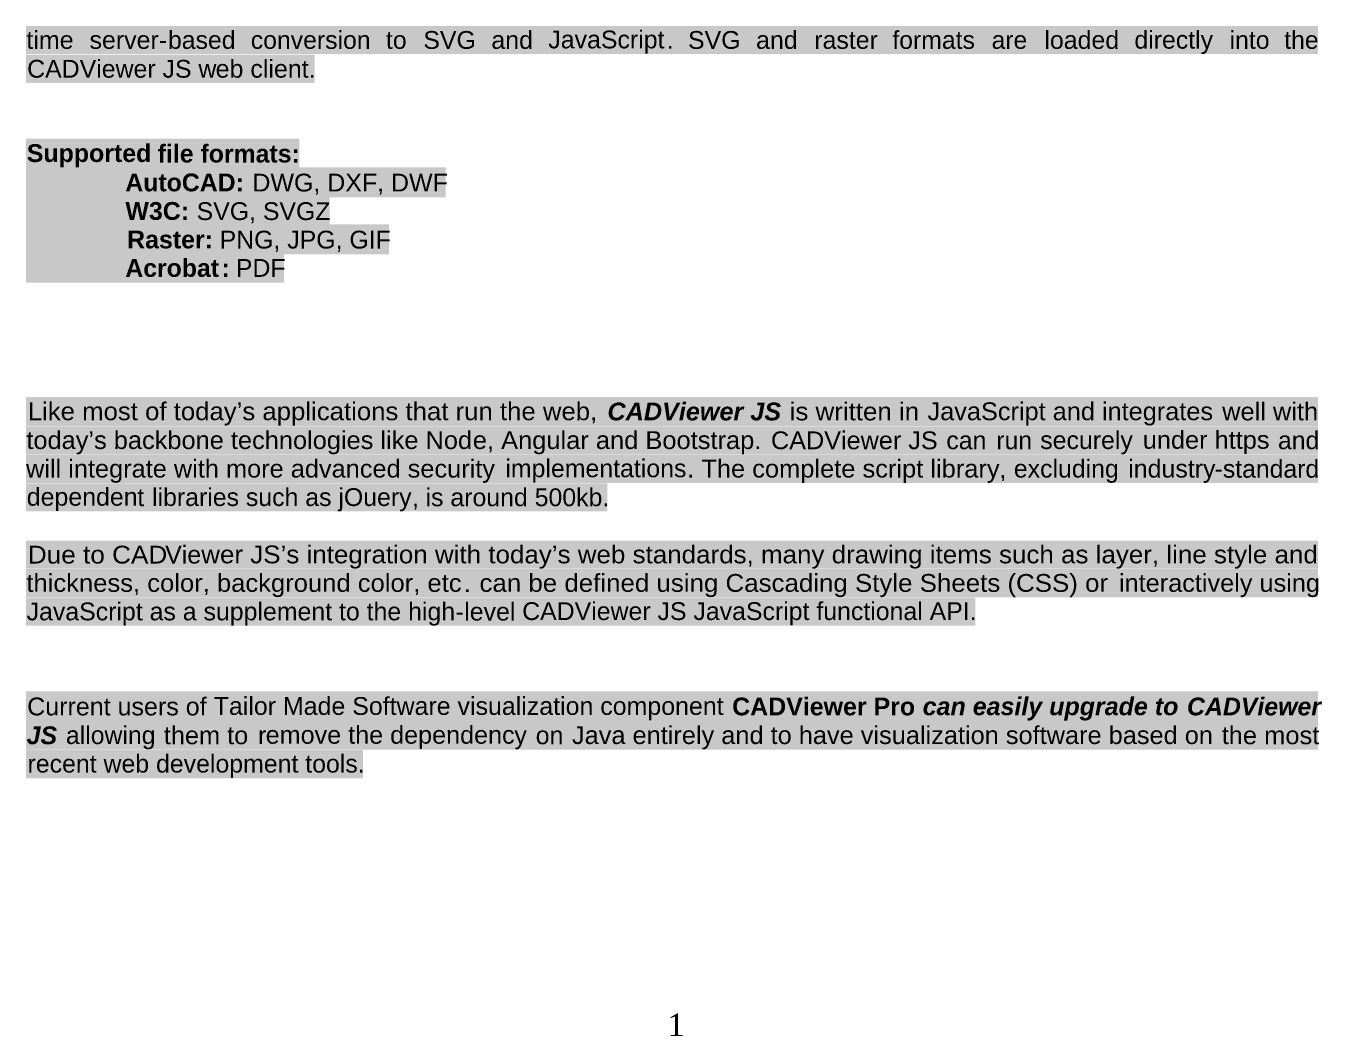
# Model space of a CAD drawing. Header units: inches. Extents: x 1 to 7.5, y 0.5 to 10.6.
# Drawn here: x 1 to 7.52, y 0.54 to 5.62 of the extents above; entities that cross this region are included whole.
import ezdxf

# ---------------------------------------------------------------- set-up
doc = ezdxf.new("R2010")
doc.units = ezdxf.units.IN
doc.header["$MEASUREMENT"] = 0
doc.layers.add('PDF_Solid Fills', color=7, linetype='Continuous', true_color=0xffffff)
doc.layers.add('PDF_Text', color=7, linetype='Continuous', true_color=0x5f5f5f)
doc.styles.add('PDF Arial', font='arial.ttf')
doc.styles.add('PDF Arial Bold', font='arialbd.ttf')
doc.styles.add('PDF Arial Bold Italic', font='arialbi.ttf')
doc.styles.add('PDF Times New Roman', font='times.ttf')

msp = doc.modelspace()

# ---------------------------------------------------------------- hatches: boundary and pattern name
at = {"layer": 'PDF_Solid Fills', "transparency": 33554559}
for points in [[(1.0003, 5.4793), (7.5013, 5.4793), (7.5013, 5.621), (1.0003, 5.621)], [(1.0003, 5.4793), (7.5013, 5.4793), (7.5013, 5.621), (1.0003, 5.621)], [(1.0003, 5.4793), (7.5013, 5.4793), (7.5013, 5.621), (1.0003, 5.621)], [(1.0003, 5.4793), (7.5013, 5.4793), (7.5013, 5.621), (1.0003, 5.621)], [(1.0003, 5.3343), (2.4537, 5.3343), (2.4537, 5.476), (1.0003, 5.476)], [(1.0003, 5.3343), (2.4537, 5.3343), (2.4537, 5.476), (1.0003, 5.476)], [(1.0003, 5.3343), (2.4537, 5.3343), (2.4537, 5.476), (1.0003, 5.476)], [(1.0003, 5.3343), (2.4537, 5.3343), (2.4537, 5.476), (1.0003, 5.476)], [(1.0003, 4.9043), (2.3753, 4.9043), (2.3753, 5.0543), (1.0003, 5.0543)], [(1.0003, 4.9043), (2.3753, 4.9043), (2.3753, 5.0543), (1.0003, 5.0543)], [(1.0003, 4.9043), (2.3753, 4.9043), (2.3753, 5.0543), (1.0003, 5.0543)], [(1.0003, 4.9043), (2.3753, 4.9043), (2.3753, 5.0543), (1.0003, 5.0543)], [(1.0003, 4.759), (3.1123, 4.759), (3.1123, 4.9094), (1.0003, 4.9094)], [(1.0003, 4.759), (3.1123, 4.759), (3.1123, 4.9094), (1.0003, 4.9094)], [(1.0003, 4.759), (3.1123, 4.759), (3.1123, 4.9094), (1.0003, 4.9094)], [(1.0003, 4.759), (3.1123, 4.759), (3.1123, 4.9094), (1.0003, 4.9094)], [(1.0003, 4.6157), (2.5287, 4.6157), (2.5287, 4.7657), (1.0003, 4.7657)], [(1.0003, 4.6157), (2.5287, 4.6157), (2.5287, 4.7657), (1.0003, 4.7657)], [(1.0003, 4.6157), (2.5287, 4.6157), (2.5287, 4.7657), (1.0003, 4.7657)], [(1.0003, 4.6157), (2.5287, 4.6157), (2.5287, 4.7657), (1.0003, 4.7657)], [(1.0003, 4.4724), (2.827, 4.4724), (2.827, 4.6224), (1.0003, 4.6224)], [(1.0003, 4.4724), (2.827, 4.4724), (2.827, 4.6224), (1.0003, 4.6224)], [(1.0003, 4.4724), (2.827, 4.4724), (2.827, 4.6224), (1.0003, 4.6224)], [(1.0003, 4.4724), (2.827, 4.4724), (2.827, 4.6224), (1.0003, 4.6224)], [(1.0003, 4.329), (2.2987, 4.329), (2.2987, 4.479), (1.0003, 4.479)], [(1.0003, 4.329), (2.2987, 4.329), (2.2987, 4.479), (1.0003, 4.479)], [(1.0003, 4.329), (2.2987, 4.329), (2.2987, 4.479), (1.0003, 4.479)], [(1.0003, 4.329), (2.2987, 4.329), (2.2987, 4.479), (1.0003, 4.479)], [(1.0003, 3.609), (7.5013, 3.609), (7.5013, 3.754), (1.0003, 3.754)], [(1.0003, 3.609), (7.5013, 3.609), (7.5013, 3.754), (1.0003, 3.754)], [(1.0003, 3.609), (7.5013, 3.609), (7.5013, 3.754), (1.0003, 3.754)], [(1.0003, 3.609), (7.5013, 3.609), (7.5013, 3.754), (1.0003, 3.754)], [(1.0003, 3.4657), (7.5013, 3.4657), (7.5013, 3.6074), (1.0003, 3.6074)], [(1.0003, 3.4657), (7.5013, 3.4657), (7.5013, 3.6074), (1.0003, 3.6074)], [(1.0003, 3.4657), (7.5013, 3.4657), (7.5013, 3.6074), (1.0003, 3.6074)], [(1.0003, 3.4657), (7.5013, 3.4657), (7.5013, 3.6074), (1.0003, 3.6074)], [(1.0003, 3.3224), (7.5013, 3.3224), (7.5013, 3.464), (1.0003, 3.464)], [(1.0003, 3.3224), (7.5013, 3.3224), (7.5013, 3.464), (1.0003, 3.464)], [(1.0003, 3.3224), (7.5013, 3.3224), (7.5013, 3.464), (1.0003, 3.464)], [(1.0003, 3.3224), (7.5013, 3.3224), (7.5013, 3.464), (1.0003, 3.464)], [(1.0003, 3.179), (3.9256, 3.179), (3.9256, 3.3207), (1.0003, 3.3207)], [(1.0003, 3.179), (3.9256, 3.179), (3.9256, 3.3207), (1.0003, 3.3207)], [(1.0003, 3.179), (3.9256, 3.179), (3.9256, 3.3207), (1.0003, 3.3207)], [(1.0003, 3.179), (3.9256, 3.179), (3.9256, 3.3207), (1.0003, 3.3207)], [(1.0003, 2.8907), (7.5013, 2.8907), (7.5013, 3.0324), (1.0003, 3.0324)], [(1.0003, 2.8907), (7.5013, 2.8907), (7.5013, 3.0324), (1.0003, 3.0324)], [(1.0003, 2.8907), (7.5013, 2.8907), (7.5013, 3.0324), (1.0003, 3.0324)], [(1.0003, 2.8907), (7.5013, 2.8907), (7.5013, 3.0324), (1.0003, 3.0324)], [(1.0003, 2.7474), (7.5013, 2.7474), (7.5013, 2.889), (1.0003, 2.889)], [(1.0003, 2.7474), (7.5013, 2.7474), (7.5013, 2.889), (1.0003, 2.889)], [(1.0003, 2.7474), (7.5013, 2.7474), (7.5013, 2.889), (1.0003, 2.889)], [(1.0003, 2.7474), (7.5013, 2.7474), (7.5013, 2.889), (1.0003, 2.889)], [(1.0003, 2.604), (5.776, 2.604), (5.776, 2.7457), (1.0003, 2.7457)], [(1.0003, 2.604), (5.776, 2.604), (5.776, 2.7457), (1.0003, 2.7457)], [(1.0003, 2.604), (5.776, 2.604), (5.776, 2.7457), (1.0003, 2.7457)], [(1.0003, 2.604), (5.776, 2.604), (5.776, 2.7457), (1.0003, 2.7457)], [(1.0003, 2.1236), (7.5013, 2.1236), (7.5013, 2.2736), (1.0003, 2.2736)], [(1.0003, 2.1236), (7.5013, 2.1236), (7.5013, 2.2736), (1.0003, 2.2736)], [(1.0003, 2.1236), (7.5013, 2.1236), (7.5013, 2.2736), (1.0003, 2.2736)], [(1.0003, 2.1236), (7.5013, 2.1236), (7.5013, 2.2736), (1.0003, 2.2736)], [(1.0003, 1.9803), (7.5013, 1.9803), (7.5013, 2.1253), (1.0003, 2.1253)], [(1.0003, 1.9803), (7.5013, 1.9803), (7.5013, 2.1253), (1.0003, 2.1253)], [(1.0003, 1.9803), (7.5013, 1.9803), (7.5013, 2.1253), (1.0003, 2.1253)], [(1.0003, 1.9803), (7.5013, 1.9803), (7.5013, 2.1253), (1.0003, 2.1253)], [(1.0003, 1.8369), (2.6953, 1.8369), (2.6953, 1.9786), (1.0003, 1.9786)], [(1.0003, 1.8369), (2.6953, 1.8369), (2.6953, 1.9786), (1.0003, 1.9786)], [(1.0003, 1.8369), (2.6953, 1.8369), (2.6953, 1.9786), (1.0003, 1.9786)], [(1.0003, 1.8369), (2.6953, 1.8369), (2.6953, 1.9786), (1.0003, 1.9786)]]:
    msp.add_hatch(color=256, dxfattribs=at).paths.add_polyline_path(points)

# ---------------------------------------------------------------- texts
at = {"layer": 'PDF_Text', "attachment_point": 7}
for s, insert, char_height, style in [('\\W1.007190;time', (1.0025, 5.5045), 0.089478, 'PDF Arial'), ('\\W1.007190;time', (1.0025, 5.5045), 0.089478, 'PDF Arial'), ('\\W1.007190;time', (1.0025, 5.5045), 0.089478, 'PDF Arial'), ('\\W1.007190;time', (1.0025, 5.5045), 0.089478, 'PDF Arial'), ('\\W1.002953;server', (1.3204, 5.5045), 0.089478, 'PDF Arial'), ('\\W1.002953;server', (1.3204, 5.5045), 0.089478, 'PDF Arial'), ('\\W1.002953;server', (1.3204, 5.5045), 0.089478, 'PDF Arial'), ('\\W1.002953;server', (1.3204, 5.5045), 0.089478, 'PDF Arial'), ('\\W1.000575;-', (1.6692, 5.506), 0.089478, 'PDF Arial'), ('\\W1.000575;-', (1.6692, 5.506), 0.089478, 'PDF Arial'), ('\\W1.000575;-', (1.6692, 5.506), 0.089478, 'PDF Arial'), ('\\W1.000575;-', (1.6692, 5.506), 0.089478, 'PDF Arial'), ('\\W0.997425;based', (1.7151, 5.5045), 0.089478, 'PDF Arial'), ('\\W0.997425;based', (1.7151, 5.5045), 0.089478, 'PDF Arial'), ('\\W0.997425;based', (1.7151, 5.5045), 0.089478, 'PDF Arial'), ('\\W0.997425;based', (1.7151, 5.5045), 0.089478, 'PDF Arial'), ('\\W0.997514;conversion', (2.1315, 5.5045), 0.089478, 'PDF Arial'), ('\\W0.997514;conversion', (2.1315, 5.5045), 0.089478, 'PDF Arial'), ('\\W0.997514;conversion', (2.1315, 5.5045), 0.089478, 'PDF Arial'), ('\\W0.997514;conversion', (2.1315, 5.5045), 0.089478, 'PDF Arial'), ('\\W1.000837;to', (2.8114, 5.5045), 0.089478, 'PDF Arial'), ('\\W1.000837;to', (2.8114, 5.5045), 0.089478, 'PDF Arial'), ('\\W1.000837;to', (2.8114, 5.5045), 0.089478, 'PDF Arial'), ('\\W1.000837;to', (2.8114, 5.5045), 0.089478, 'PDF Arial'), ('\\W1.001129;SVG', (2.9996, 5.5044), 0.089478, 'PDF Arial'), ('\\W1.001129;SVG', (2.9996, 5.5044), 0.089478, 'PDF Arial'), ('\\W1.001129;SVG', (2.9996, 5.5044), 0.089478, 'PDF Arial'), ('\\W1.001129;SVG', (2.9996, 5.5044), 0.089478, 'PDF Arial'), ('\\W1.004757;and', (3.3417, 5.5045), 0.089478, 'PDF Arial'), ('\\W1.004757;and', (3.3417, 5.5045), 0.089478, 'PDF Arial'), ('\\W1.004757;and', (3.3417, 5.5045), 0.089478, 'PDF Arial'), ('\\W1.004757;and', (3.3417, 5.5045), 0.089478, 'PDF Arial'), ('\\W1.001408;JavaScript', (3.6285, 5.4811), 0.089478, 'PDF Arial'), ('\\W1.001408;JavaScript', (3.6285, 5.4811), 0.089478, 'PDF Arial'), ('\\W1.001408;JavaScript', (3.6285, 5.4811), 0.089478, 'PDF Arial'), ('\\W1.001408;JavaScript', (3.6285, 5.4811), 0.089478, 'PDF Arial'), ('\\W1.001129;SVG', (4.3312, 5.5044), 0.089478, 'PDF Arial'), ('\\W1.001129;SVG', (4.3312, 5.5044), 0.089478, 'PDF Arial'), ('\\W1.001129;SVG', (4.3312, 5.5044), 0.089478, 'PDF Arial'), ('\\W1.001129;SVG', (4.3312, 5.5044), 0.089478, 'PDF Arial'), ('\\W1.004757;and', (4.6734, 5.5045), 0.089478, 'PDF Arial'), ('\\W1.004757;and', (4.6734, 5.5045), 0.089478, 'PDF Arial'), ('\\W1.004757;and', (4.6734, 5.5045), 0.089478, 'PDF Arial'), ('\\W1.004757;and', (4.6734, 5.5045), 0.089478, 'PDF Arial'), ('\\W1.001291;raster', (4.9665, 5.5045), 0.089478, 'PDF Arial'), ('\\W1.001291;raster', (4.9665, 5.5045), 0.089478, 'PDF Arial'), ('\\W1.001291;raster', (4.9665, 5.5045), 0.089478, 'PDF Arial'), ('\\W1.001291;raster', (4.9665, 5.5045), 0.089478, 'PDF Arial'), ('\\W0.997771;formats', (5.359, 5.5045), 0.089478, 'PDF Arial'), ('\\W0.997771;formats', (5.359, 5.5045), 0.089478, 'PDF Arial'), ('\\W0.997771;formats', (5.359, 5.5045), 0.089478, 'PDF Arial'), ('\\W0.997771;formats', (5.359, 5.5045), 0.089478, 'PDF Arial'), ('\\W0.993425;are', (5.8585, 5.5045), 0.089478, 'PDF Arial'), ('\\W0.993425;are', (5.8585, 5.5045), 0.089478, 'PDF Arial'), ('\\W0.993425;are', (5.8585, 5.5045), 0.089478, 'PDF Arial'), ('\\W0.993425;are', (5.8585, 5.5045), 0.089478, 'PDF Arial'), ('\\W1.002319;loaded', (6.124, 5.5045), 0.089478, 'PDF Arial'), ('\\W1.002319;loaded', (6.124, 5.5045), 0.089478, 'PDF Arial'), ('\\W1.002319;loaded', (6.124, 5.5045), 0.089478, 'PDF Arial'), ('\\W1.002319;loaded', (6.124, 5.5045), 0.089478, 'PDF Arial'), ('\\W0.999879;directly', (6.5769, 5.4797), 0.089478, 'PDF Arial'), ('\\W0.999879;directly', (6.5769, 5.4797), 0.089478, 'PDF Arial'), ('\\W0.999879;directly', (6.5769, 5.4797), 0.089478, 'PDF Arial'), ('\\W0.999879;directly', (6.5769, 5.4797), 0.089478, 'PDF Arial'), ('\\W0.998563;into', (7.0556, 5.5045), 0.089478, 'PDF Arial'), ('\\W0.998563;into', (7.0556, 5.5045), 0.089478, 'PDF Arial'), ('\\W0.998563;into', (7.0556, 5.5045), 0.089478, 'PDF Arial'), ('\\W0.998563;into', (7.0556, 5.5045), 0.089478, 'PDF Arial'), ('\\W0.995546;the', (7.3307, 5.5045), 0.089478, 'PDF Arial'), ('\\W0.995546;the', (7.3307, 5.5045), 0.089478, 'PDF Arial'), ('\\W0.995546;the', (7.3307, 5.5045), 0.089478, 'PDF Arial'), ('\\W0.995546;the', (7.3307, 5.5045), 0.089478, 'PDF Arial'), ('\\W0.998831;.', (4.2237, 5.506), 0.089478, 'PDF Arial'), ('\\W0.998831;.', (4.2237, 5.506), 0.089478, 'PDF Arial'), ('\\W0.998831;.', (4.2237, 5.506), 0.089478, 'PDF Arial'), ('\\W0.998831;.', (4.2237, 5.506), 0.089478, 'PDF Arial'), ('\\W1.000560;CADViewer JS w', (1.0066, 5.3594), 0.089478, 'PDF Arial'), ('\\W1.000560;CADViewer JS w', (1.0066, 5.3594), 0.089478, 'PDF Arial'), ('\\W1.000560;CADViewer JS w', (1.0066, 5.3594), 0.089478, 'PDF Arial'), ('\\W1.000560;CADViewer JS w', (1.0066, 5.3594), 0.089478, 'PDF Arial'), ('\\W1.004863;eb client.', (1.9549, 5.3595), 0.089478, 'PDF Arial'), ('\\W1.004863;eb client.', (1.9549, 5.3595), 0.089478, 'PDF Arial'), ('\\W1.004863;eb client.', (1.9549, 5.3595), 0.089478, 'PDF Arial'), ('\\W1.004863;eb client.', (1.9549, 5.3595), 0.089478, 'PDF Arial'), ('\\W1.002104;Supported', (1.0048, 4.9096), 0.089478, 'PDF Arial Bold'), ('\\W1.002104;Supported', (1.0048, 4.9096), 0.089478, 'PDF Arial Bold'), ('\\W1.002104;Supported', (1.0048, 4.9096), 0.089478, 'PDF Arial Bold'), ('\\W1.002104;Supported', (1.0048, 4.9096), 0.089478, 'PDF Arial Bold'), ('\\W0.999548;file formats:', (1.6634, 4.9328), 0.089478, 'PDF Arial Bold'), ('\\W0.999548;file formats:', (1.6634, 4.9328), 0.089478, 'PDF Arial Bold'), ('\\W0.999548;file formats:', (1.6634, 4.9328), 0.089478, 'PDF Arial Bold'), ('\\W0.999548;file formats:', (1.6634, 4.9328), 0.089478, 'PDF Arial Bold'), ('\\W0.999429;AutoCAD:', (1.5003, 4.7878), 0.089478, 'PDF Arial Bold'), ('\\W0.999429;AutoCAD:', (1.5003, 4.7878), 0.089478, 'PDF Arial Bold'), ('\\W0.999429;AutoCAD:', (1.5003, 4.7878), 0.089478, 'PDF Arial Bold'), ('\\W0.999429;AutoCAD:', (1.5003, 4.7878), 0.089478, 'PDF Arial Bold'), ('\\W1.004208;DWG, DXF, DWF', (2.1399, 4.7716), 0.089478, 'PDF Arial'), ('\\W1.004208;DWG, DXF, DWF', (2.1399, 4.7716), 0.089478, 'PDF Arial'), ('\\W1.004208;DWG, DXF, DWF', (2.1399, 4.7716), 0.089478, 'PDF Arial'), ('\\W1.004208;DWG, DXF, DWF', (2.1399, 4.7716), 0.089478, 'PDF Arial'), ('\\W1.003365;W3C:', (1.5007, 4.6442), 0.089478, 'PDF Arial Bold'), ('\\W1.003365;W3C:', (1.5007, 4.6442), 0.089478, 'PDF Arial Bold'), ('\\W1.003365;W3C:', (1.5007, 4.6442), 0.089478, 'PDF Arial Bold'), ('\\W1.003365;W3C:', (1.5007, 4.6442), 0.089478, 'PDF Arial Bold'), ('\\W0.999687;SVG, SVGZ', (1.8592, 4.628), 0.089478, 'PDF Arial'), ('\\W0.999687;SVG, SVGZ', (1.8592, 4.628), 0.089478, 'PDF Arial'), ('\\W0.999687;SVG, SVGZ', (1.8592, 4.628), 0.089478, 'PDF Arial'), ('\\W0.999687;SVG, SVGZ', (1.8592, 4.628), 0.089478, 'PDF Arial'), ('\\W1.003305;Raster:', (1.5094, 4.5009), 0.089478, 'PDF Arial Bold'), ('\\W1.003305;Raster:', (1.5094, 4.5009), 0.089478, 'PDF Arial Bold'), ('\\W1.003305;Raster:', (1.5094, 4.5009), 0.089478, 'PDF Arial Bold'), ('\\W1.003305;Raster:', (1.5094, 4.5009), 0.089478, 'PDF Arial Bold'), ('\\W1.000065;PNG, JPG, GIF', (1.9749, 4.4847), 0.089478, 'PDF Arial'), ('\\W1.000065;PNG, JPG, GIF', (1.9749, 4.4847), 0.089478, 'PDF Arial'), ('\\W1.000065;PNG, JPG, GIF', (1.9749, 4.4847), 0.089478, 'PDF Arial'), ('\\W1.000065;PNG, JPG, GIF', (1.9749, 4.4847), 0.089478, 'PDF Arial'), ('\\W0.998866;Acrobat', (1.5003, 4.3576), 0.089478, 'PDF Arial Bold'), ('\\W0.998866;Acrobat', (1.5003, 4.3576), 0.089478, 'PDF Arial Bold'), ('\\W0.998866;Acrobat', (1.5003, 4.3576), 0.089478, 'PDF Arial Bold'), ('\\W0.998866;Acrobat', (1.5003, 4.3576), 0.089478, 'PDF Arial Bold'), ('\\W1.000716;PDF', (2.0566, 4.359), 0.089478, 'PDF Arial'), ('\\W1.000716;PDF', (2.0566, 4.359), 0.089478, 'PDF Arial'), ('\\W1.000716;PDF', (2.0566, 4.359), 0.089478, 'PDF Arial'), ('\\W1.000716;PDF', (2.0566, 4.359), 0.089478, 'PDF Arial'), ('\\W0.998323;:', (1.9842, 4.359), 0.089478, 'PDF Arial Bold'), ('\\W0.998323;:', (1.9842, 4.359), 0.089478, 'PDF Arial Bold'), ('\\W0.998323;:', (1.9842, 4.359), 0.089478, 'PDF Arial Bold'), ('\\W0.998323;:', (1.9842, 4.359), 0.089478, 'PDF Arial Bold'), ('\\W1.036159;Like most of today’s applications that run the web,', (1.0095, 3.6111), 0.089478, 'PDF Arial'), ('\\W1.036159;Like most of today’s applications that run the web,', (1.0095, 3.6111), 0.089478, 'PDF Arial'), ('\\W1.036159;Like most of today’s applications that run the web,', (1.0095, 3.6111), 0.089478, 'PDF Arial'), ('\\W1.036159;Like most of today’s applications that run the web,', (1.0095, 3.6111), 0.089478, 'PDF Arial'), ('\\W1.014301;CADViewer JS', (3.9259, 3.6358), 0.089478, 'PDF Arial Bold Italic'), ('\\W1.014301;CADViewer JS', (3.9259, 3.6358), 0.089478, 'PDF Arial Bold Italic'), ('\\W1.014301;CADViewer JS', (3.9259, 3.6358), 0.089478, 'PDF Arial Bold Italic'), ('\\W1.014301;CADViewer JS', (3.9259, 3.6358), 0.089478, 'PDF Arial Bold Italic'), ('\\W1.041969;is written in', (4.8426, 3.6359), 0.089478, 'PDF Arial'), ('\\W1.041969;is written in', (4.8426, 3.6359), 0.089478, 'PDF Arial'), ('\\W1.041969;is written in', (4.8426, 3.6359), 0.089478, 'PDF Arial'), ('\\W1.041969;is written in', (4.8426, 3.6359), 0.089478, 'PDF Arial'), ('\\W1.018626;JavaScript and integrates', (5.5361, 3.6111), 0.089478, 'PDF Arial'), ('\\W1.018626;JavaScript and integrates', (5.5361, 3.6111), 0.089478, 'PDF Arial'), ('\\W1.018626;JavaScript and integrates', (5.5361, 3.6111), 0.089478, 'PDF Arial'), ('\\W1.018626;JavaScript and integrates', (5.5361, 3.6111), 0.089478, 'PDF Arial'), ('\\W1.021934;well with', (7.0184, 3.6359), 0.089478, 'PDF Arial'), ('\\W1.021934;well with', (7.0184, 3.6359), 0.089478, 'PDF Arial'), ('\\W1.021934;well with', (7.0184, 3.6359), 0.089478, 'PDF Arial'), ('\\W1.021934;well with', (7.0184, 3.6359), 0.089478, 'PDF Arial'), ('\\W1.021291;today’s backbone technologies like Nod', (1.0025, 3.4661), 0.089478, 'PDF Arial'), ('\\W1.021291;today’s backbone technologies like Nod', (1.0025, 3.4661), 0.089478, 'PDF Arial'), ('\\W1.021291;today’s backbone technologies like Nod', (1.0025, 3.4661), 0.089478, 'PDF Arial'), ('\\W1.021291;today’s backbone technologies like Nod', (1.0025, 3.4661), 0.089478, 'PDF Arial'), ('\\W1.024129;e, Angular and Bootstrap.', (3.2486, 3.4661), 0.089478, 'PDF Arial'), ('\\W1.024129;e, Angular and Bootstrap.', (3.2486, 3.4661), 0.089478, 'PDF Arial'), ('\\W1.024129;e, Angular and Bootstrap.', (3.2486, 3.4661), 0.089478, 'PDF Arial'), ('\\W1.024129;e, Angular and Bootstrap.', (3.2486, 3.4661), 0.089478, 'PDF Arial'), ('\\W1.001006;securely', (6.1032, 3.4661), 0.089478, 'PDF Arial'), ('\\W1.001006;securely', (6.1032, 3.4661), 0.089478, 'PDF Arial'), ('\\W1.001006;securely', (6.1032, 3.4661), 0.089478, 'PDF Arial'), ('\\W1.001006;securely', (6.1032, 3.4661), 0.089478, 'PDF Arial'), ('\\W1.019658;under https', (6.619, 3.4675), 0.089478, 'PDF Arial'), ('\\W1.019658;under https', (6.619, 3.4675), 0.089478, 'PDF Arial'), ('\\W1.019658;under https', (6.619, 3.4675), 0.089478, 'PDF Arial'), ('\\W1.019658;under https', (6.619, 3.4675), 0.089478, 'PDF Arial'), ('\\W1.014802;CADViewer JS', (4.7486, 3.4908), 0.089478, 'PDF Arial'), ('\\W1.014802;CADViewer JS', (4.7486, 3.4908), 0.089478, 'PDF Arial'), ('\\W1.014802;CADViewer JS', (4.7486, 3.4908), 0.089478, 'PDF Arial'), ('\\W1.014802;CADViewer JS', (4.7486, 3.4908), 0.089478, 'PDF Arial'), ('\\W0.999158;can', (5.6309, 3.4909), 0.089478, 'PDF Arial'), ('\\W0.999158;can', (5.6309, 3.4909), 0.089478, 'PDF Arial'), ('\\W0.999158;can', (5.6309, 3.4909), 0.089478, 'PDF Arial'), ('\\W0.999158;can', (5.6309, 3.4909), 0.089478, 'PDF Arial'), ('\\W0.994208;run', (5.8824, 3.4909), 0.089478, 'PDF Arial'), ('\\W0.994208;run', (5.8824, 3.4909), 0.089478, 'PDF Arial'), ('\\W0.994208;run', (5.8824, 3.4909), 0.089478, 'PDF Arial'), ('\\W0.994208;run', (5.8824, 3.4909), 0.089478, 'PDF Arial'), ('\\W0.997057;and', (7.2992, 3.4909), 0.089478, 'PDF Arial'), ('\\W0.997057;and', (7.2992, 3.4909), 0.089478, 'PDF Arial'), ('\\W0.997057;and', (7.2992, 3.4909), 0.089478, 'PDF Arial'), ('\\W0.997057;and', (7.2992, 3.4909), 0.089478, 'PDF Arial'), ('\\W1.019910;will integrate with more advanced security', (1.0007, 3.3227), 0.089478, 'PDF Arial'), ('\\W1.019910;will integrate with more advanced security', (1.0007, 3.3227), 0.089478, 'PDF Arial'), ('\\W1.019910;will integrate with more advanced security', (1.0007, 3.3227), 0.089478, 'PDF Arial'), ('\\W1.019910;will integrate with more advanced security', (1.0007, 3.3227), 0.089478, 'PDF Arial'), ('\\W1.000988;implementations', (3.4123, 3.3242), 0.089478, 'PDF Arial'), ('\\W1.000988;implementations', (3.4123, 3.3242), 0.089478, 'PDF Arial'), ('\\W1.000988;implementations', (3.4123, 3.3242), 0.089478, 'PDF Arial'), ('\\W1.000988;implementations', (3.4123, 3.3242), 0.089478, 'PDF Arial'), ('\\W1.023956;. The complete script library', (4.327, 3.3227), 0.089478, 'PDF Arial'), ('\\W1.023956;. The complete script library', (4.327, 3.3227), 0.089478, 'PDF Arial'), ('\\W1.023956;. The complete script library', (4.327, 3.3227), 0.089478, 'PDF Arial'), ('\\W1.023956;. The complete script library', (4.327, 3.3227), 0.089478, 'PDF Arial'), ('\\W0.999329;excluding', (5.9705, 3.3227), 0.089478, 'PDF Arial'), ('\\W0.999329;excluding', (5.9705, 3.3227), 0.089478, 'PDF Arial'), ('\\W0.999329;excluding', (5.9705, 3.3227), 0.089478, 'PDF Arial'), ('\\W0.999329;excluding', (5.9705, 3.3227), 0.089478, 'PDF Arial'), ('\\W1.002849;industry', (6.5459, 3.3227), 0.089478, 'PDF Arial'), ('\\W1.002849;industry', (6.5459, 3.3227), 0.089478, 'PDF Arial'), ('\\W1.002849;industry', (6.5459, 3.3227), 0.089478, 'PDF Arial'), ('\\W1.002849;industry', (6.5459, 3.3227), 0.089478, 'PDF Arial'), ('\\W0.996191;standard', (7.0219, 3.3476), 0.089478, 'PDF Arial'), ('\\W0.996191;standard', (7.0219, 3.3476), 0.089478, 'PDF Arial'), ('\\W0.996191;standard', (7.0219, 3.3476), 0.089478, 'PDF Arial'), ('\\W0.996191;standard', (7.0219, 3.3476), 0.089478, 'PDF Arial'), ('\\W1.000147;,', (5.898, 3.3313), 0.089478, 'PDF Arial'), ('\\W1.000147;,', (5.898, 3.3313), 0.089478, 'PDF Arial'), ('\\W1.000147;,', (5.898, 3.3313), 0.089478, 'PDF Arial'), ('\\W1.000147;,', (5.898, 3.3313), 0.089478, 'PDF Arial'), ('\\W1.000575;-', (6.9804, 3.349), 0.089478, 'PDF Arial'), ('\\W1.000575;-', (6.9804, 3.349), 0.089478, 'PDF Arial'), ('\\W1.000575;-', (6.9804, 3.349), 0.089478, 'PDF Arial'), ('\\W1.000575;-', (6.9804, 3.349), 0.089478, 'PDF Arial'), ('\\W1.002920;dependen', (1.0046, 3.1809), 0.089478, 'PDF Arial'), ('\\W1.002920;dependen', (1.0046, 3.1809), 0.089478, 'PDF Arial'), ('\\W1.002920;dependen', (1.0046, 3.1809), 0.089478, 'PDF Arial'), ('\\W1.002920;dependen', (1.0046, 3.1809), 0.089478, 'PDF Arial'), ('\\W0.998142;t', (1.5608, 3.2048), 0.089478, 'PDF Arial'), ('\\W0.998142;t', (1.5608, 3.2048), 0.089478, 'PDF Arial'), ('\\W0.998142;t', (1.5608, 3.2048), 0.089478, 'PDF Arial'), ('\\W0.998142;t', (1.5608, 3.2048), 0.089478, 'PDF Arial'), ('\\W0.999685;libraries such as jOuery', (1.6349, 3.1794), 0.089478, 'PDF Arial'), ('\\W0.999685;libraries such as jOuery', (1.6349, 3.1794), 0.089478, 'PDF Arial'), ('\\W0.999685;libraries such as jOuery', (1.6349, 3.1794), 0.089478, 'PDF Arial'), ('\\W0.999685;libraries such as jOuery', (1.6349, 3.1794), 0.089478, 'PDF Arial'), ('\\W1.000435;is around 500kb.', (3.0107, 3.2042), 0.089478, 'PDF Arial'), ('\\W1.000435;is around 500kb.', (3.0107, 3.2042), 0.089478, 'PDF Arial'), ('\\W1.000435;is around 500kb.', (3.0107, 3.2042), 0.089478, 'PDF Arial'), ('\\W1.000435;is around 500kb.', (3.0107, 3.2042), 0.089478, 'PDF Arial'), ('\\W1.000147;,', (2.9427, 3.188), 0.089478, 'PDF Arial'), ('\\W1.000147;,', (2.9427, 3.188), 0.089478, 'PDF Arial'), ('\\W1.000147;,', (2.9427, 3.188), 0.089478, 'PDF Arial'), ('\\W1.000147;,', (2.9427, 3.188), 0.089478, 'PDF Arial'), ('\\W1.051988;Due to CAD', (1.01, 2.9158), 0.089478, 'PDF Arial'), ('\\W1.051988;Due to CAD', (1.01, 2.9158), 0.089478, 'PDF Arial'), ('\\W1.051988;Due to CAD', (1.01, 2.9158), 0.089478, 'PDF Arial'), ('\\W1.051988;Due to CAD', (1.01, 2.9158), 0.089478, 'PDF Arial'), ('\\W1.003045;Vie', (1.7008, 2.9159), 0.089478, 'PDF Arial'), ('\\W1.003045;Vie', (1.7008, 2.9159), 0.089478, 'PDF Arial'), ('\\W1.003045;Vie', (1.7008, 2.9159), 0.089478, 'PDF Arial'), ('\\W1.003045;Vie', (1.7008, 2.9159), 0.089478, 'PDF Arial'), ('\\W1.044765;wer JS’s integration with today’s web standards, many drawing items such as layer, line style and', (1.8823, 2.8911), 0.0894775, 'PDF Arial'), ('\\W1.044765;wer JS’s integration with today’s web standards, many drawing items such as layer, line style and', (1.8823, 2.8911), 0.0894775, 'PDF Arial'), ('\\W1.044765;wer JS’s integration with today’s web standards, many drawing items such as layer, line style and', (1.8823, 2.8911), 0.0894775, 'PDF Arial'), ('\\W1.044765;wer JS’s integration with today’s web standards, many drawing items such as layer, line style and', (1.8823, 2.8911), 0.0894775, 'PDF Arial'), ('\\W1.029987;thickness, color, background color, etc', (1.0025, 2.7477), 0.089478, 'PDF Arial'), ('\\W1.029987;thickness, color, background color, etc', (1.0025, 2.7477), 0.089478, 'PDF Arial'), ('\\W1.029987;thickness, color, background color, etc', (1.0025, 2.7477), 0.089478, 'PDF Arial'), ('\\W1.029987;thickness, color, background color, etc', (1.0025, 2.7477), 0.089478, 'PDF Arial'), ('\\W1.041576;can be defined using Cascading Style Sheets (CSS) or', (3.2822, 2.7477), 0.089478, 'PDF Arial'), ('\\W1.041576;can be defined using Cascading Style Sheets (CSS) or', (3.2822, 2.7477), 0.089478, 'PDF Arial'), ('\\W1.041576;can be defined using Cascading Style Sheets (CSS) or', (3.2822, 2.7477), 0.089478, 'PDF Arial'), ('\\W1.041576;can be defined using Cascading Style Sheets (CSS) or', (3.2822, 2.7477), 0.089478, 'PDF Arial'), ('\\W1.017727;interactively using', (6.4993, 2.7477), 0.089478, 'PDF Arial'), ('\\W1.017727;interactively using', (6.4993, 2.7477), 0.089478, 'PDF Arial'), ('\\W1.017727;interactively using', (6.4993, 2.7477), 0.089478, 'PDF Arial'), ('\\W1.017727;interactively using', (6.4993, 2.7477), 0.089478, 'PDF Arial'), ('\\W0.998831;.', (3.2037, 2.774), 0.089478, 'PDF Arial'), ('\\W0.998831;.', (3.2037, 2.774), 0.089478, 'PDF Arial'), ('\\W0.998831;.', (3.2037, 2.774), 0.089478, 'PDF Arial'), ('\\W0.998831;.', (3.2037, 2.774), 0.089478, 'PDF Arial'), ('\\W1.000948;JavaScript as a supplement to the high', (1.0038, 2.6044), 0.089478, 'PDF Arial'), ('\\W1.000948;JavaScript as a supplement to the high', (1.0038, 2.6044), 0.089478, 'PDF Arial'), ('\\W1.000948;JavaScript as a supplement to the high', (1.0038, 2.6044), 0.089478, 'PDF Arial'), ('\\W1.000948;JavaScript as a supplement to the high', (1.0038, 2.6044), 0.089478, 'PDF Arial'), ('\\W1.002262;level', (3.2054, 2.6292), 0.089478, 'PDF Arial'), ('\\W1.002262;level', (3.2054, 2.6292), 0.089478, 'PDF Arial'), ('\\W1.002262;level', (3.2054, 2.6292), 0.089478, 'PDF Arial'), ('\\W1.002262;level', (3.2054, 2.6292), 0.089478, 'PDF Arial'), ('\\W1.000368;CADViewer JS JavaScript functional API.', (3.4969, 2.6059), 0.089478, 'PDF Arial'), ('\\W1.000368;CADViewer JS JavaScript functional API.', (3.4969, 2.6059), 0.089478, 'PDF Arial'), ('\\W1.000368;CADViewer JS JavaScript functional API.', (3.4969, 2.6059), 0.089478, 'PDF Arial'), ('\\W1.000368;CADViewer JS JavaScript functional API.', (3.4969, 2.6059), 0.089478, 'PDF Arial'), ('\\W1.000575;-', (3.1613, 2.6307), 0.089478, 'PDF Arial'), ('\\W1.000575;-', (3.1613, 2.6307), 0.089478, 'PDF Arial'), ('\\W1.000575;-', (3.1613, 2.6307), 0.089478, 'PDF Arial'), ('\\W1.000575;-', (3.1613, 2.6307), 0.089478, 'PDF Arial'), ('\\W1.007447;Current users of', (1.0066, 2.1521), 0.089478, 'PDF Arial'), ('\\W1.007447;Current users of', (1.0066, 2.1521), 0.089478, 'PDF Arial'), ('\\W1.007447;Current users of', (1.0066, 2.1521), 0.089478, 'PDF Arial'), ('\\W1.007447;Current users of', (1.0066, 2.1521), 0.089478, 'PDF Arial'), ('\\W1.003460;Tailor Made Software visualization component', (1.9449, 2.1288), 0.089478, 'PDF Arial'), ('\\W1.003460;Tailor Made Software visualization component', (1.9449, 2.1288), 0.089478, 'PDF Arial'), ('\\W1.003460;Tailor Made Software visualization component', (1.9449, 2.1288), 0.089478, 'PDF Arial'), ('\\W1.003460;Tailor Made Software visualization component', (1.9449, 2.1288), 0.089478, 'PDF Arial'), ('\\W1.003806;CADViewer Pro', (4.5533, 2.1521), 0.089478, 'PDF Arial Bold'), ('\\W1.003806;CADViewer Pro', (4.5533, 2.1521), 0.089478, 'PDF Arial Bold'), ('\\W1.003806;CADViewer Pro', (4.5533, 2.1521), 0.089478, 'PDF Arial Bold'), ('\\W1.003806;CADViewer Pro', (4.5533, 2.1521), 0.089478, 'PDF Arial Bold'), ('\\W1.006507;can easily upgrade to', (5.5118, 2.1273), 0.089478, 'PDF Arial Bold Italic'), ('\\W1.006507;can easily upgrade to', (5.5118, 2.1273), 0.089478, 'PDF Arial Bold Italic'), ('\\W1.006507;can easily upgrade to', (5.5118, 2.1273), 0.089478, 'PDF Arial Bold Italic'), ('\\W1.006507;can easily upgrade to', (5.5118, 2.1273), 0.089478, 'PDF Arial Bold Italic'), ('\\W1.000162;CADViewer', (6.8416, 2.152), 0.089478, 'PDF Arial Bold Italic'), ('\\W1.000162;CADViewer', (6.8416, 2.152), 0.089478, 'PDF Arial Bold Italic'), ('\\W1.000162;CADViewer', (6.8416, 2.152), 0.089478, 'PDF Arial Bold Italic'), ('\\W1.000162;CADViewer', (6.8416, 2.152), 0.089478, 'PDF Arial Bold Italic'), ('\\W1.003229;JS', (1.0039, 2.0071), 0.089478, 'PDF Arial Bold Italic'), ('\\W1.003229;JS', (1.0039, 2.0071), 0.089478, 'PDF Arial Bold Italic'), ('\\W1.003229;JS', (1.0039, 2.0071), 0.089478, 'PDF Arial Bold Italic'), ('\\W1.003229;JS', (1.0039, 2.0071), 0.089478, 'PDF Arial Bold Italic'), ('\\W0.998666;allowing', (1.2015, 1.9823), 0.089478, 'PDF Arial'), ('\\W0.998666;allowing', (1.2015, 1.9823), 0.089478, 'PDF Arial'), ('\\W0.998666;allowing', (1.2015, 1.9823), 0.089478, 'PDF Arial'), ('\\W0.998666;allowing', (1.2015, 1.9823), 0.089478, 'PDF Arial'), ('\\W1.018831;them to', (1.6941, 2.0071), 0.089478, 'PDF Arial'), ('\\W1.018831;them to', (1.6941, 2.0071), 0.089478, 'PDF Arial'), ('\\W1.018831;them to', (1.6941, 2.0071), 0.089478, 'PDF Arial'), ('\\W1.018831;them to', (1.6941, 2.0071), 0.089478, 'PDF Arial'), ('\\W1.012573;emove the dependenc', (2.2065, 1.9838), 0.089478, 'PDF Arial'), ('\\W1.012573;emove the dependenc', (2.2065, 1.9838), 0.089478, 'PDF Arial'), ('\\W1.012573;emove the dependenc', (2.2065, 1.9838), 0.089478, 'PDF Arial'), ('\\W1.012573;emove the dependenc', (2.2065, 1.9838), 0.089478, 'PDF Arial'), ('\\W1.020049;Java entirely and to have visualization software based on', (3.7474, 1.9823), 0.089478, 'PDF Arial'), ('\\W1.020049;Java entirely and to have visualization software based on', (3.7474, 1.9823), 0.089478, 'PDF Arial'), ('\\W1.020049;Java entirely and to have visualization software based on', (3.7474, 1.9823), 0.089478, 'PDF Arial'), ('\\W1.020049;Java entirely and to have visualization software based on', (3.7474, 1.9823), 0.089478, 'PDF Arial'), ('\\W1.003571;th', (7.0169, 2.0078), 0.089478, 'PDF Arial'), ('\\W1.003571;th', (7.0169, 2.0078), 0.089478, 'PDF Arial'), ('\\W1.003571;th', (7.0169, 2.0078), 0.089478, 'PDF Arial'), ('\\W1.003571;th', (7.0169, 2.0078), 0.089478, 'PDF Arial'), ('\\W1.025713;e most', (7.1226, 2.0071), 0.089478, 'PDF Arial'), ('\\W1.025713;e most', (7.1226, 2.0071), 0.089478, 'PDF Arial'), ('\\W1.025713;e most', (7.1226, 2.0071), 0.089478, 'PDF Arial'), ('\\W1.025713;e most', (7.1226, 2.0071), 0.089478, 'PDF Arial'), ('\\W1.001496;r', (2.1684, 2.0086), 0.089478, 'PDF Arial'), ('\\W1.001496;r', (2.1684, 2.0086), 0.089478, 'PDF Arial'), ('\\W1.001496;r', (2.1684, 2.0086), 0.089478, 'PDF Arial'), ('\\W1.001496;r', (2.1684, 2.0086), 0.089478, 'PDF Arial'), ('\\W0.999564;y', (3.4577, 1.9823), 0.089478, 'PDF Arial'), ('\\W0.999564;y', (3.4577, 1.9823), 0.089478, 'PDF Arial'), ('\\W0.999564;y', (3.4577, 1.9823), 0.089478, 'PDF Arial'), ('\\W0.999564;y', (3.4577, 1.9823), 0.089478, 'PDF Arial'), ('\\W1.004751;on', (3.5648, 2.0071), 0.089478, 'PDF Arial'), ('\\W1.004751;on', (3.5648, 2.0071), 0.089478, 'PDF Arial'), ('\\W1.004751;on', (3.5648, 2.0071), 0.089478, 'PDF Arial'), ('\\W1.004751;on', (3.5648, 2.0071), 0.089478, 'PDF Arial'), ('\\W1.000467;recent web development tools.', (1.0085, 1.8388), 0.089478, 'PDF Arial'), ('\\W1.000467;recent web development tools.', (1.0085, 1.8388), 0.089478, 'PDF Arial'), ('\\W1.000467;recent web development tools.', (1.0085, 1.8388), 0.089478, 'PDF Arial'), ('\\W1.000467;recent web development tools.', (1.0085, 1.8388), 0.089478, 'PDF Arial')]:
    msp.add_mtext(s, dxfattribs=dict(at, insert=insert, char_height=char_height, style=style))
at = {"layer": 'PDF_Text', "color": 7, "insert": (4.2286, 0.5403), "char_height": 0.112874, "attachment_point": 7, "style": 'PDF Times New Roman'}
msp.add_mtext('\\W0.999009;1', dxfattribs=at)
msp.add_mtext('\\W0.999009;1', dxfattribs=at)
msp.add_mtext('\\W0.999009;1', dxfattribs=at)
msp.add_mtext('\\W0.999009;1', dxfattribs=at)

doc.saveas('drawing.dxf')
